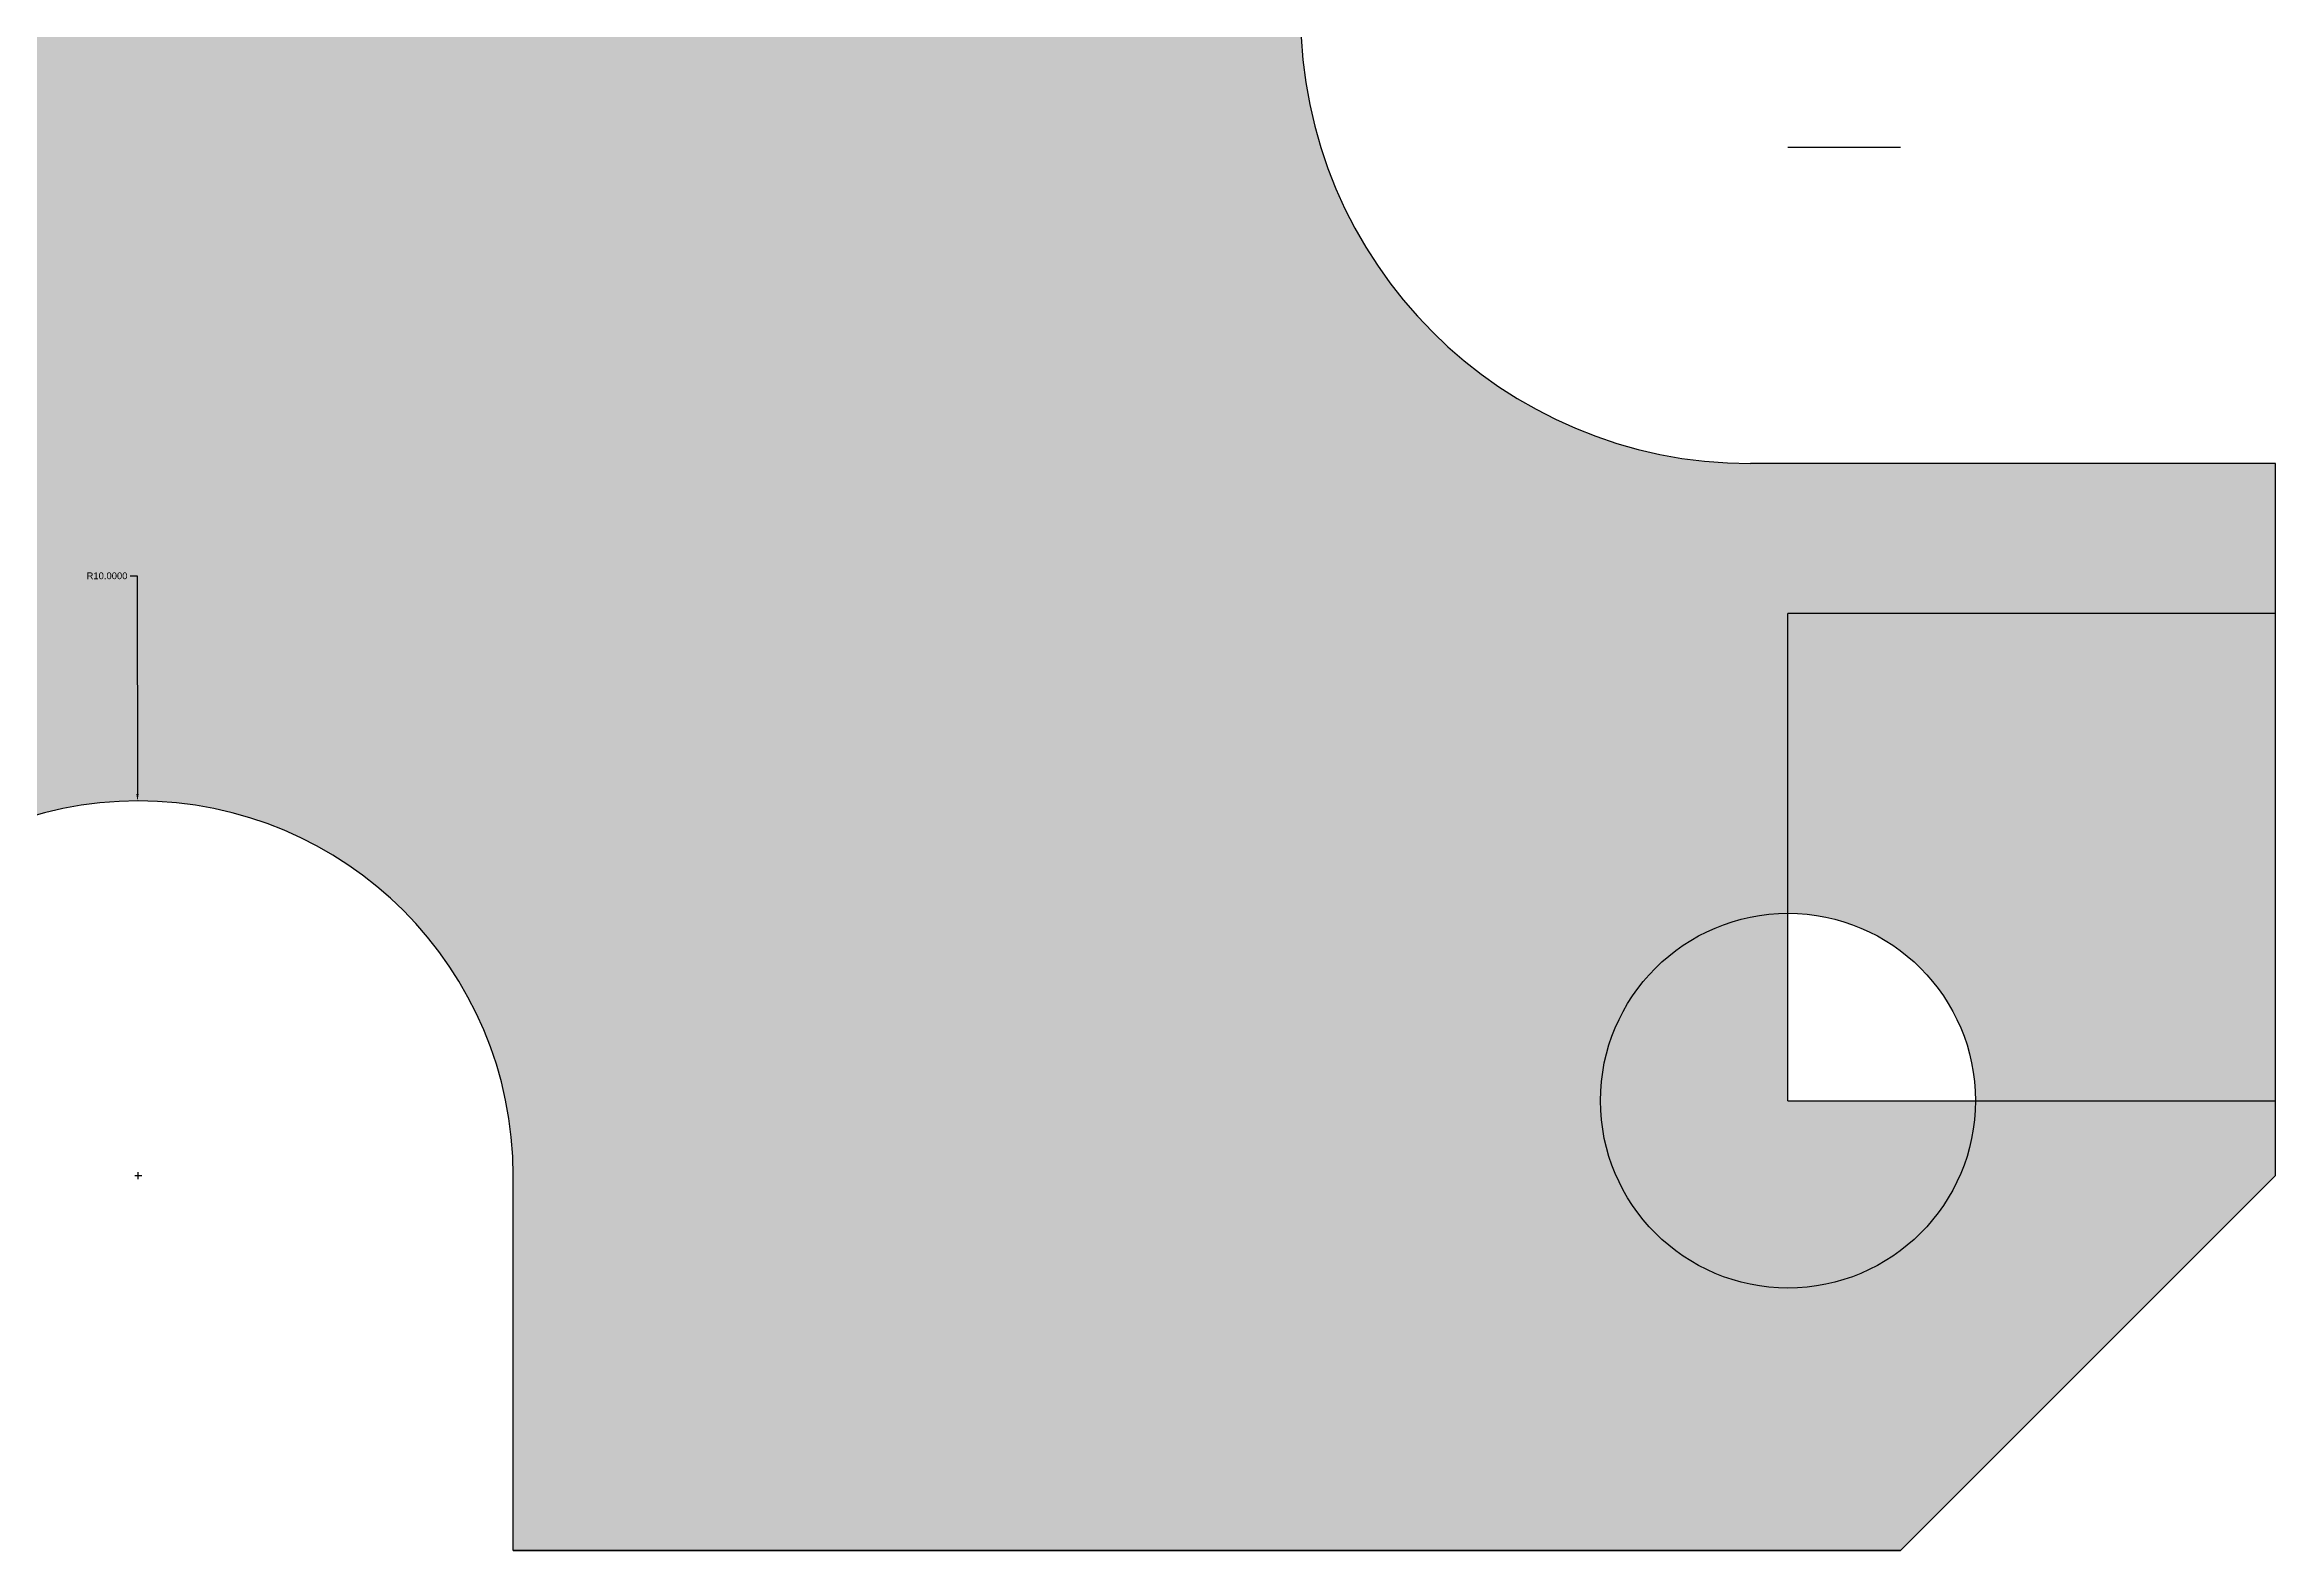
# Model space of a CAD drawing. Header units: inches. Extents: x 34 to 355, y -38 to 174.
# Drawn here: x 168.9 to 228.4, y 91.8 to 131.9 of the extents above; entities that cross this region are included whole.
import ezdxf

# ---------------------------------------------------------------- set-up
doc = ezdxf.new("R2010")
doc.units = ezdxf.units.IN
doc.header["$MEASUREMENT"] = 0
doc.layers.get('Defpoints').update_dxf_attribs({"color": 10})
doc.styles.get("Standard").update_dxf_attribs({"font": 'arial.ttf'})
doc.dimstyles.get("Standard").update_dxf_attribs({"dimtxt": 0.18, "dimasz": 0.18, "dimexe": 0.18, "dimexo": 0.0625, "dimgap": 0.09, "dimtad": 0, "dimtih": 1, "dimtoh": 1, "dimdec": 4, "dimzin": 0, "dimdsep": 46, "dimtxsty": 'Standard', "dimcen": 0.09, "dimadec": 0, "dimazin": 0, "dimtfac": 1, "dimtdec": 4, "dimtofl": 0, "dimtmove": 0, "dimatfit": 3, "dimfxl": 1, "dimtolj": 1, "dimtzin": 0, "dimarcsym": 0})

# ---------------------------------------------------------------- blocks, each defined once
blk = doc.blocks.new('*D4')
at = {"color": 0, "lineweight": -2, "transparency": 16777216}
for p, q in [((171.228, 117.766), (171.408, 117.766)), ((171.408, 117.766), (171.421, 111.942)), ((171.353, 101.762), (171.533, 101.762)), ((171.443, 101.672), (171.443, 101.852))]:
    blk.add_line(p, q, dxfattribs=at)
at = {"color": 0, "transparency": 16777216}
blk.add_solid([(171.451, 111.942), (171.391, 111.942), (171.421, 111.762)], dxfattribs=at)
at = {"layer": 'Defpoints', "color": 0, "transparency": 16777216}
for p in [(171.421, 111.762), (171.443, 101.762)]:
    blk.add_point(p, dxfattribs=at)
at = {"color": 0, "transparency": 16777216, "insert": (170.608, 117.766), "char_height": 0.18, "attachment_point": 5}
blk.add_mtext('\\A1;R10.0000', dxfattribs=at)

msp = doc.modelspace()

# ---------------------------------------------------------------- hatches: boundary and pattern name
at = {"true_color": 0x139b48}
h = msp.add_hatch(color=114, dxfattribs=at)
h.dxf.hatch_style = 1
h.paths.add_polyline_path([(228.44317, 161.76183), (220.44317, 161.76183, -1), (210.44317, 161.76183, -0.41421356), (215.44317, 166.76183), (215.44317, 173.76183), (181.44317, 173.76183), (181.44317, 163.76183, -1), (161.44317, 163.76183), (161.44317, 173.76183), (127.44317, 173.76183), (127.44317, 166.76183, -0.41421356), (132.44317, 161.76183, -1), (122.44317, 161.76183), (114.44317, 161.76183), (114.44317, 144.76183), (128.44317, 144.76183, -1), (128.44317, 120.76183), (114.44317, 120.76183), (114.44317, 116.76183), (126.44317, 116.76183), (126.44317, 108.76183, -0.41421356), (131.44317, 103.76183, -1), (121.44317, 103.76183), (114.44317, 103.76183), (114.44317, 101.76183), (124.44317, 91.76183), (161.44317, 91.76183), (161.44317, 101.76183, -1), (181.44317, 101.76183), (181.44317, 91.76183), (218.44317, 91.76183), (228.44317, 101.76183), (228.44317, 103.76183), (220.44317, 103.76183, -1), (210.44317, 103.76183, -0.41421356), (215.44317, 108.76183), (215.44317, 116.76183), (228.44317, 116.76183), (228.44317, 120.76183), (214.44317, 120.76183, -1), (214.44317, 144.76183), (228.44317, 144.76183)])
h.paths.add_polyline_path([(170.01408, 117.5797), (171.19464, 117.5797), (171.19464, 117.95062), (170.01408, 117.95062)], flags=24)
h.paths.add_polyline_path([(171.7614, 147.71551), (172.94196, 147.71551), (172.94196, 148.08644), (171.7614, 148.08644)], flags=24)
at = {"true_color": 0x2776bb}
h = msp.add_hatch(color=152, dxfattribs=at)
h.dxf.hatch_style = 1
h.paths.add_polyline_path([(127.44317, 173.76183), (124.44317, 173.76183), (114.44317, 163.76183), (114.44317, 161.76183), (122.44317, 161.76183, -0.41421356), (127.44317, 166.76183)])
h.paths.add_polyline_path([(218.44317, 173.76183), (215.44317, 173.76183), (215.44317, 166.76183, -0.41421356), (220.44317, 161.76183), (228.44317, 161.76183), (228.44317, 163.76183)])
h.paths.add_polyline_path([(228.44317, 116.76183), (215.44317, 116.76183), (215.44317, 108.76183, -0.41421356), (220.44317, 103.76183), (228.44317, 103.76183)])
h.paths.add_polyline_path([(126.44317, 116.76183), (114.44317, 116.76183), (114.44317, 103.76183), (121.44317, 103.76183, -0.41421356), (126.44317, 108.76183)])
at = {"true_color": 0xc8c92d}
h = msp.add_hatch(color=52, dxfattribs=at)
h.dxf.hatch_style = 1
h.paths.add_polyline_path([(218.44317, 173.76183), (215.44317, 173.76183), (215.44317, 166.76183, -0.41421356), (220.44317, 161.76183), (228.44317, 161.76183), (228.44317, 163.76183)])
h.paths.add_polyline_path([(228.44317, 116.76183), (215.44317, 116.76183), (215.44317, 108.76183, -0.41421356), (220.44317, 103.76183), (228.44317, 103.76183)])
at = {"true_color": 0xed1f24}
h = msp.add_hatch(color=240, dxfattribs=at)
h.dxf.hatch_style = 1
h.paths.add_polyline_path([(132.44317, 161.76183, 0.41421356), (127.44317, 166.76183), (127.44317, 161.76183), (122.44317, 161.76183, 1)])
h.paths.add_polyline_path([(220.44317, 161.76183), (215.44317, 161.76183), (215.44317, 166.76183, 0.41421356), (210.44317, 161.76183, 1)])
h.paths.add_polyline_path([(215.44317, 108.76183, 0.41421356), (210.44317, 103.76183, 1), (220.44317, 103.76183), (215.44317, 103.76183)])
h.paths.add_polyline_path([(131.44317, 103.76183, 0.41421356), (126.44317, 108.76183), (126.44317, 103.76183), (121.44317, 103.76183, 1)])

# ---------------------------------------------------------------- linework, layer by layer
for p, q in [((218.44317, 129.19869), (215.44317, 129.19869)), ((228.44317, 120.76183), (214.44317, 120.76183)), ((228.44317, 101.76183), (228.44317, 120.76183)), ((228.44317, 101.76183), (228.44317, 120.76183)), ((228.44317, 103.76183), (228.44317, 116.76183)), ((228.44317, 101.76183), (228.44317, 103.76183)), ((181.44317, 91.76183), (181.44317, 101.76183)), ((218.44317, 91.76183), (181.44317, 91.76183))]:
    msp.add_line(p, q)
at = {"color": 18, "true_color": 0x000000}
for p, q in [((228.44317, 116.76183), (215.44317, 116.76183)), ((215.44317, 103.76183), (215.44317, 116.76183)), ((215.44317, 103.76183), (228.44317, 103.76183))]:
    msp.add_line(p, q, dxfattribs=at)
msp.add_lwpolyline([(181.44317, 91.76183), (218.44317, 91.76183), (228.44317, 101.76183), (228.44317, 120.76183)])
msp.add_circle((215.44317, 103.76183), 5)
for centre, radius, start, end in [((214.44317, 132.76183), 12, 90, 270), ((171.44317, 101.76183), 10, 0, 180)]:
    msp.add_arc(centre, radius, start, end)

# ---------------------------------------------------------------- dimensions: what is measured, and where the dimension line sits
dim = msp.add_radius_dim(center=(171.44317, 101.76183), mpoint=(171.42095, 111.7618), dimstyle='Standard', dxfattribs=at)
dim.commit()
dim.dimension.update_dxf_attribs({"geometry": '*D4', "text_midpoint": (170.60823, 117.76645), "dimtype": 164})

doc.saveas('drawing.dxf')
